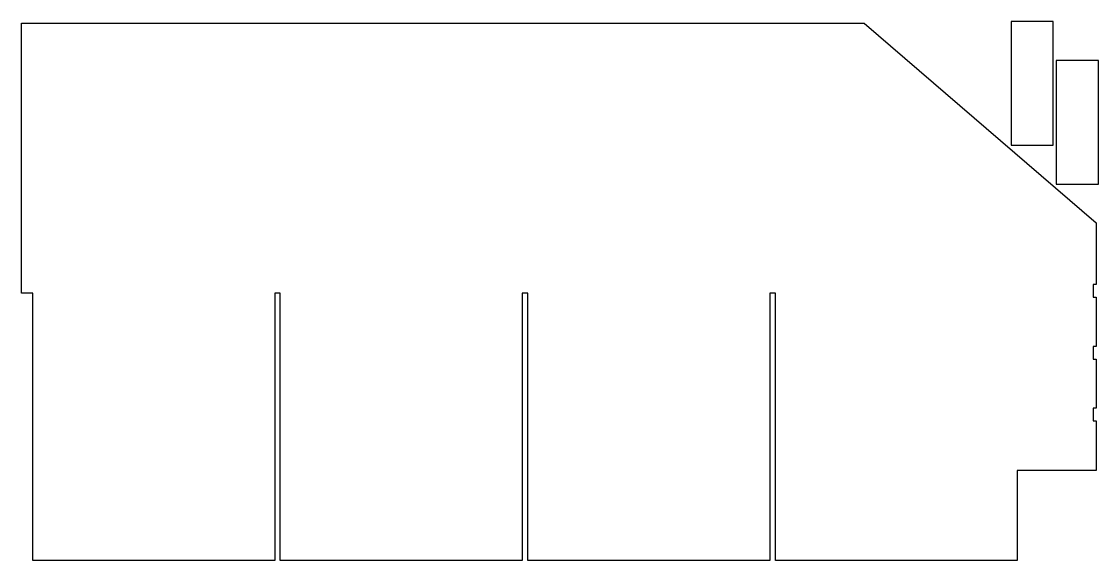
# Model space of a CAD drawing. Extents: x 0.1 to 95.8, y 0.1 to 48.
import ezdxf

# ---------------------------------------------------------------- set-up
doc = ezdxf.new("R2010")
doc.units = 0
doc.layers.get('0').update_dxf_attribs({"linetype": 'CONTINUOUS'})

msp = doc.modelspace()

# ---------------------------------------------------------------- linework, layer by layer
for points in [[(95.375, 12.533), (95.625, 12.533), (95.625, 8.125), (88.625, 8.125), (88.625, 0.125), (67.125, 0.125), (67.125, 23.875), (66.625, 23.875), (66.625, 0.125), (45.125, 0.125), (45.125, 23.875), (44.625, 23.875), (44.625, 0.125), (23.125, 0.125), (23.125, 23.875), (22.625, 23.875), (22.625, 0.125), (1.125, 0.125), (1.125, 23.875), (0.125, 23.875), (0.125, 47.875), (75.005, 47.875), (95.625, 30.125), (95.625, 24.657), (95.375, 24.657), (95.375, 23.532), (95.625, 23.532), (95.625, 19.157), (95.375, 19.157), (95.375, 18.032), (95.625, 18.032), (95.625, 13.658), (95.375, 13.658)], [(88.078, 37.034), (91.828, 37.034), (91.828, 48.034), (88.078, 48.034)], [(92.094, 33.57), (95.844, 33.57), (95.844, 44.57), (92.094, 44.57)]]:
    msp.add_lwpolyline(points, close=True)

doc.saveas('drawing.dxf')
